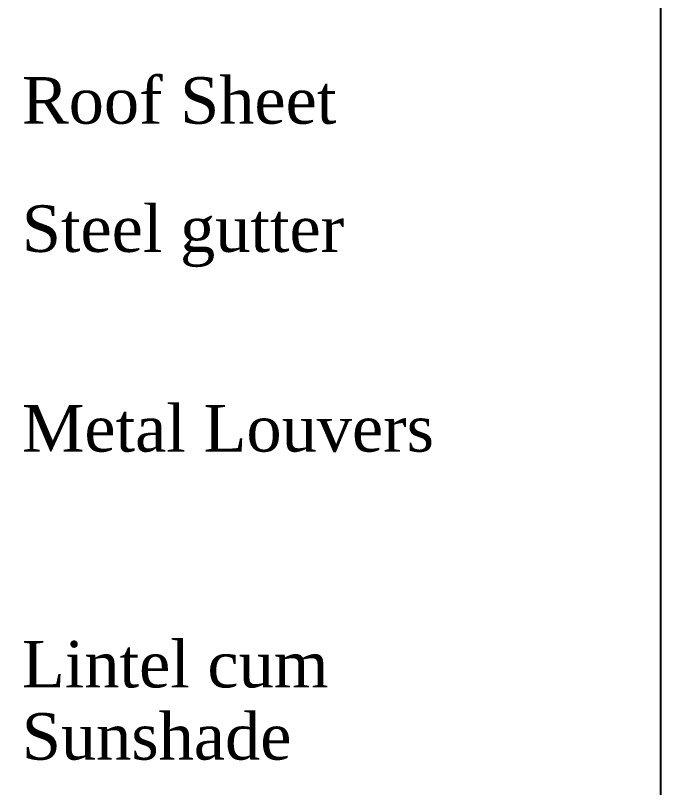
# Model space of a CAD drawing. Header units: metres. Extents: x 1422408 to 2565053, y 3723 to 80428.
# Drawn here: x 2267750.14 to 2267752.633, y 4144.218 to 4147.202 of the extents above; entities that cross this region are included whole.
import ezdxf

# ---------------------------------------------------------------- set-up
doc = ezdxf.new("R2010")
doc.units = ezdxf.units.M
doc.header["$LTSCALE"] = 3.5
doc.header["$MEASUREMENT"] = 0
doc.layers.get('0').update_dxf_attribs({"linetype": 'CONTINUOUS'})
doc.styles.add('style1jaya', font='times.ttf')

msp = doc.modelspace()

# ---------------------------------------------------------------- linework, layer by layer
at = {"color": 3, "ltscale": 0.05}
msp.add_lwpolyline([(2267718.2375, 4154.74073), (2267752.63331, 4154.74073), (2267752.63331, 4097.59833), (2267718.2375, 4097.59833)], close=True, dxfattribs=at)

# ---------------------------------------------------------------- texts
at = {"style": 'style1jaya'}
for s, p in [('Roof Sheet', (2267750.16466, 4146.78367)), ('Steel gutter', (2267750.16466, 4146.28831)), ('Metal Louvers', (2267750.16466, 4145.5163)), ('Lintel cum', (2267750.16466, 4144.60487)), ('Sunshade', (2267750.16466, 4144.32585))]:
    msp.add_text(s, height=0.18, dxfattribs=at).set_placement(p)

doc.saveas('drawing.dxf')
